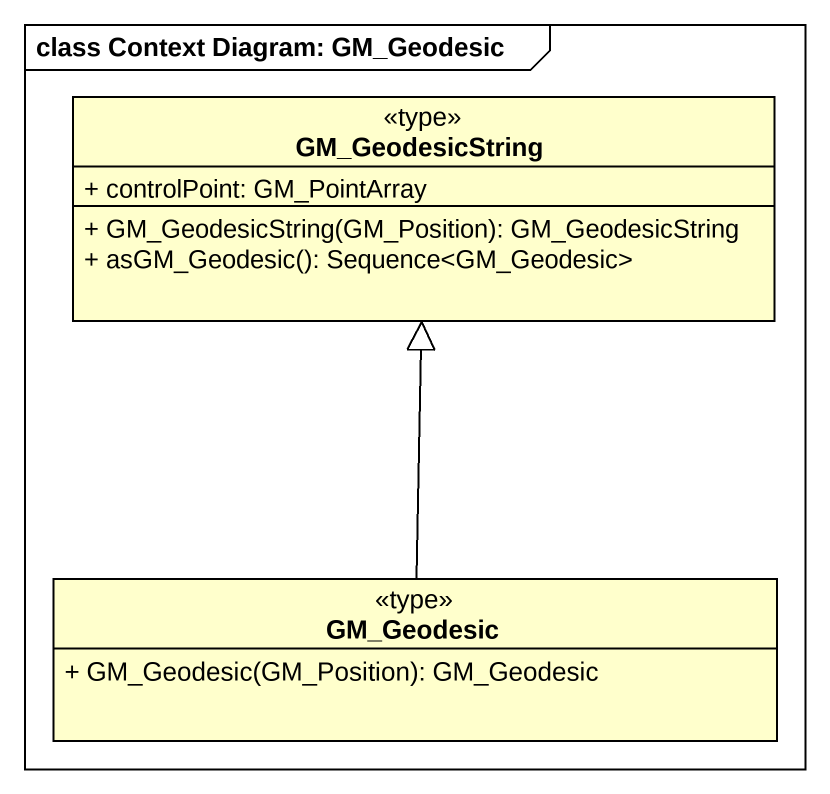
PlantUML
@startuml
mainframe class Context Diagram: GM_Geodesic
hide circle
hide empty members
skinparam classAttributeIconSize 0
class GM_GeodesicString <<type>> {
  + controlPoint: GM_PointArray
  + GM_GeodesicString(GM_Position): GM_GeodesicString
  + asGM_Geodesic(): Sequence<GM_Geodesic>
}
class GM_Geodesic <<type>> {
  + GM_Geodesic(GM_Position): GM_Geodesic
}
GM_Geodesic -up-|> GM_GeodesicString
@enduml
